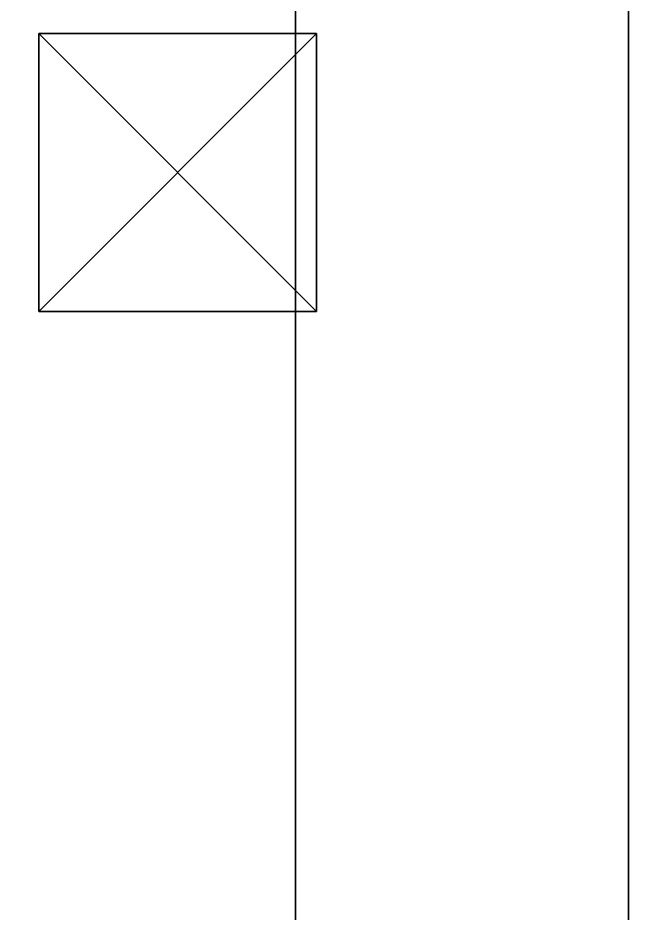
# Model space of a CAD drawing. Extents: x 0 to 3017, y -3657 to 0.
# Drawn here: x 1894.01 to 1928, y -2287.46 to -2239.15 of the extents above; entities that cross this region are included whole.
import ezdxf

# ---------------------------------------------------------------- set-up
doc = ezdxf.new("R2010")
doc.units = 0
for name, color, linetype in [('LAYER0', 7, 'CONTINUOUS'), ('LAYER1', 7, 'CONTINUOUS'), ('LAYER130', 7, 'CONTINUOUS'), ('LAYER132', 7, 'CONTINUOUS'), ('LAYER135', 7, 'CONTINUOUS'), ('LAYER138', 7, 'CONTINUOUS'), ('LAYER139', 7, 'CONTINUOUS'), ('LAYER268', 253, 'CONTINUOUS'), ('LAYER269', 253, 'CONTINUOUS'), ('LAYER37', 7, 'CONTINUOUS')]:
    doc.layers.add(name, color=color, linetype=linetype)

msp = doc.modelspace()

# ---------------------------------------------------------------- linework, layer by layer
at = {"layer": 'LAYER0'}
for points, invisible_edges in [([(151, -238), (2997, 0), (1089, -2692), (151, -238)], 7), ([(151, 0, 5), (1089, -2692, 5), (2997, 0, 5), (151, 0, 5)], 3), ([(1089, -2692), (2997, 0), (2997, -2692), (1089, -2692)], 1), ([(2997, 0, 5), (1089, -2692, 5), (2997, -2692, 5), (2997, 0, 5)], 1)]:
    msp.add_3dface(points, dxfattribs=dict(at, invisible_edges=invisible_edges))
at = {"layer": 'LAYER130', "invisible_edges": 1}
for points in [[(1909, -2542, 2555), (1909, -1962, 5), (1909, -2542, 5), (1909, -2542, 2555)], [(1909, -1962, 5), (1909, -2542, 2555), (1909, -1962, 2555), (1909, -1962, 5)], [(1927, -2542, 5), (1909, -1962, 5), (1927, -1962, 5), (1927, -2542, 5)], [(1909, -1962, 5), (1927, -2542, 5), (1909, -2542, 5), (1909, -1962, 5)], [(1909, -2542, 2555), (1927, -1962, 2555), (1909, -1962, 2555), (1909, -2542, 2555)], [(1927, -1962, 2555), (1909, -2542, 2555), (1927, -2542, 2555), (1927, -1962, 2555)], [(1927, -1962, 2555), (1927, -2542, 5), (1927, -1962, 5), (1927, -1962, 2555)], [(1927, -2542, 5), (1927, -1962, 2555), (1927, -2542, 2555), (1927, -2542, 5)]]:
    msp.add_3dface(points, dxfattribs=at)
at = {"layer": 'LAYER132', "invisible_edges": 1}
for points in [[(1285, -2542, 85), (1909, -1962, 85), (1909, -2542, 85), (1285, -2542, 85)], [(1909, -1962, 85), (1285, -2542, 85), (1285, -1962, 85), (1909, -1962, 85)], [(1285, -1962, 103), (1909, -2542, 103), (1909, -1962, 103), (1285, -1962, 103)], [(1909, -2542, 103), (1285, -1962, 103), (1285, -2542, 103), (1909, -2542, 103)], [(1909, -2542, 103), (1909, -1962, 85), (1909, -1962, 103), (1909, -2542, 103)], [(1909, -1962, 85), (1909, -2542, 103), (1909, -2542, 85), (1909, -1962, 85)]]:
    msp.add_3dface(points, dxfattribs=at)
at = {"layer": 'LAYER135', "invisible_edges": 1}
for points in [[(1909, -2542, 2554), (1285, -1962, 2554), (1285, -2542, 2554), (1909, -2542, 2554)], [(1285, -1962, 2554), (1909, -2542, 2554), (1909, -1962, 2554), (1285, -1962, 2554)], [(1909, -1962, 2536), (1285, -2542, 2536), (1285, -1962, 2536), (1909, -1962, 2536)], [(1285, -2542, 2536), (1909, -1962, 2536), (1909, -2542, 2536), (1285, -2542, 2536)], [(1909, -2542, 2554), (1909, -1962, 2536), (1909, -1962, 2554), (1909, -2542, 2554)], [(1909, -1962, 2536), (1909, -2542, 2554), (1909, -2542, 2536), (1909, -1962, 2536)]]:
    msp.add_3dface(points, dxfattribs=at)
at = {"layer": 'LAYER138', "invisible_edges": 1}
for points in [[(1909, -2517.4, 921), (1285, -1962, 921), (1285, -2517.4, 921), (1909, -2517.4, 921)], [(1285, -1962, 921), (1909, -2517.4, 921), (1909, -1962, 921), (1285, -1962, 921)], [(1909, -1962, 903), (1285, -2517.4, 903), (1285, -1962, 903), (1909, -1962, 903)], [(1285, -2517.4, 903), (1909, -1962, 903), (1909, -2517.4, 903), (1285, -2517.4, 903)], [(1909, -2517.4, 921), (1909, -1962, 903), (1909, -1962, 921), (1909, -2517.4, 921)], [(1909, -1962, 903), (1909, -2517.4, 921), (1909, -2517.4, 903), (1909, -1962, 903)]]:
    msp.add_3dface(points, dxfattribs=at)
at = {"layer": 'LAYER139', "invisible_edges": 1}
for points in [[(1909, -2517.4, 1989), (1285, -1962, 1989), (1285, -2517.4, 1989), (1909, -2517.4, 1989)], [(1285, -1962, 1989), (1909, -2517.4, 1989), (1909, -1962, 1989), (1285, -1962, 1989)], [(1909, -1962, 1971), (1285, -2517.4, 1971), (1285, -1962, 1971), (1909, -1962, 1971)], [(1285, -2517.4, 1971), (1909, -1962, 1971), (1909, -2517.4, 1971), (1285, -2517.4, 1971)], [(1909, -2517.4, 1989), (1909, -1962, 1971), (1909, -1962, 1989), (1909, -2517.4, 1989)], [(1909, -1962, 1971), (1909, -2517.4, 1989), (1909, -2517.4, 1971), (1909, -1962, 1971)]]:
    msp.add_3dface(points, dxfattribs=at)
at = {"layer": 'LAYER268'}
for points in [[(1895.15, -2255, 1871), (1895.15, -2255, 1886), (1895.15, -2240, 1871), (1895.15, -2255, 1871)], [(1895.15, -2240, 1871), (1895.15, -2255, 1886), (1895.15, -2240, 1886), (1895.15, -2240, 1871)], [(1895.15, -2240, 1871), (1895.15, -2240, 1886), (1910.15, -2240, 1871), (1895.15, -2240, 1871)], [(1910.15, -2240, 1871), (1895.15, -2240, 1886), (1910.15, -2240, 1886), (1910.15, -2240, 1871)], [(1895.15, -2240, 1871), (1910.15, -2240, 1871), (1895.15, -2255, 1871), (1895.15, -2240, 1871)], [(1895.15, -2255, 1871), (1910.15, -2240, 1871), (1910.15, -2255, 1871), (1895.15, -2255, 1871)], [(1895.15, -2255, 1886), (1910.15, -2255, 1886), (1895.15, -2240, 1886), (1895.15, -2255, 1886)], [(1895.15, -2240, 1886), (1910.15, -2255, 1886), (1910.15, -2240, 1886), (1895.15, -2240, 1886)], [(1910.15, -2240, 1871), (1910.15, -2240, 1886), (1910.15, -2255, 1871), (1910.15, -2240, 1871)], [(1910.15, -2255, 1871), (1910.15, -2240, 1886), (1910.15, -2255, 1886), (1910.15, -2255, 1871)], [(1895.15, -2255, 1871), (1910.15, -2255, 1871), (1895.15, -2255, 1886), (1895.15, -2255, 1871)], [(1895.15, -2255, 1886), (1910.15, -2255, 1871), (1910.15, -2255, 1886), (1895.15, -2255, 1886)]]:
    msp.add_3dface(points, dxfattribs=at)
at = {"layer": 'LAYER269'}
for points in [[(1895.15, -2255, 1871), (1895.15, -2255, 1886), (1895.15, -2240, 1871), (1895.15, -2255, 1871)], [(1895.15, -2240, 1871), (1895.15, -2255, 1886), (1895.15, -2240, 1886), (1895.15, -2240, 1871)], [(1895.15, -2240, 1871), (1895.15, -2240, 1886), (1910.15, -2240, 1871), (1895.15, -2240, 1871)], [(1910.15, -2240, 1871), (1895.15, -2240, 1886), (1910.15, -2240, 1886), (1910.15, -2240, 1871)], [(1895.15, -2240, 1871), (1910.15, -2240, 1871), (1895.15, -2255, 1871), (1895.15, -2240, 1871)], [(1895.15, -2255, 1871), (1910.15, -2240, 1871), (1910.15, -2255, 1871), (1895.15, -2255, 1871)], [(1895.15, -2255, 1886), (1910.15, -2255, 1886), (1895.15, -2240, 1886), (1895.15, -2255, 1886)], [(1895.15, -2240, 1886), (1910.15, -2255, 1886), (1910.15, -2240, 1886), (1895.15, -2240, 1886)], [(1910.15, -2240, 1871), (1910.15, -2240, 1886), (1910.15, -2255, 1871), (1910.15, -2240, 1871)], [(1910.15, -2255, 1871), (1910.15, -2240, 1886), (1910.15, -2255, 1886), (1910.15, -2255, 1871)], [(1895.15, -2255, 1871), (1910.15, -2255, 1871), (1895.15, -2255, 1886), (1895.15, -2255, 1871)], [(1895.15, -2255, 1886), (1910.15, -2255, 1871), (1910.15, -2255, 1886), (1895.15, -2255, 1886)]]:
    msp.add_3dface(points, dxfattribs=at)
at = {"layer": 'LAYER37', "invisible_edges": 1}
for points in [[(1945, -2542, 5), (1927, -1962, 5), (1945, -1962, 5), (1945, -2542, 5)], [(1927, -1962, 5), (1945, -2542, 5), (1927, -2542, 5), (1927, -1962, 5)], [(1927, -2542, 2555), (1945, -1962, 2555), (1927, -1962, 2555), (1927, -2542, 2555)], [(1945, -1962, 2555), (1927, -2542, 2555), (1945, -2542, 2555), (1945, -1962, 2555)], [(1927, -1962, 5), (1927, -2542, 2555), (1927, -1962, 2555), (1927, -1962, 5)], [(1927, -2542, 2555), (1927, -1962, 5), (1927, -2542, 5), (1927, -2542, 2555)]]:
    msp.add_3dface(points, dxfattribs=at)

# ---------------------------------------------------------------- meshes
at = {"layer": 'LAYER1'}
mesh = msp.add_polymesh((9, 2), dxfattribs=at)
for k, corner in enumerate([(2847, -150, 2606), (301, -150, 2606), (2847, -2542, 2606), (2847, -150, 2606), (939, -2542, 2606), (2847, -2542, 2606), (939, -3507, 2606), (939, -2542, 2606), (150, -3507, 2606), (939, -3507, 2606), (150, -388, 2606), (150, -3507, 2606), (301, -388, 2606), (150, -388, 2606), (301, -150, 2606), (301, -388, 2606), (151, 0, 2606), (151, -238, 2606)]):
    mesh.set_mesh_vertex(divmod(k, 2), corner)

doc.saveas('drawing.dxf')
